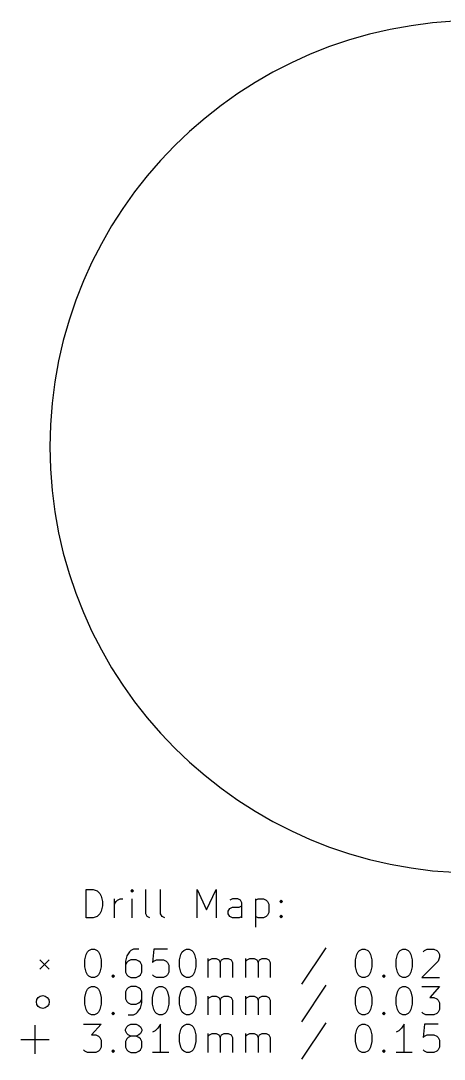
# Model space of a CAD drawing. Extents: x 1.89 to 8.27, y -5.65 to -2.76.
# Drawn here: x 1.888 to 3.061, y -5.635 to -2.756 of the extents above; entities that cross this region are included whole.
import ezdxf

# ---------------------------------------------------------------- set-up
doc = ezdxf.new("R2010")
doc.units = 0
doc.header["$MEASUREMENT"] = 0
doc.layers.add('BLACK', color=7, linetype='CONTINUOUS')

msp = doc.modelspace()

# ---------------------------------------------------------------- linework, layer by layer
at = {"layer": 'BLACK', "linetype": 'CONTINUOUS'}
for p, q in [((2.0692, -5.2427), (2.0692, -5.164)), ((2.0692, -5.164), (2.088, -5.164)), ((2.088, -5.164), (2.0992, -5.1677)), ((2.0992, -5.1677), (2.1067, -5.1752)), ((2.1067, -5.1752), (2.1104, -5.1827)), ((2.1967, -5.164), (2.1929, -5.1677)), ((2.1929, -5.1677), (2.1967, -5.1715)), ((2.2004, -5.1677), (2.1967, -5.164)), ((2.1967, -5.164), (2.1967, -5.1715)), ((2.1967, -5.1715), (2.2004, -5.1677)), ((2.2342, -5.2315), (2.2342, -5.164)), ((2.2754, -5.2315), (2.2754, -5.164)), ((2.3767, -5.2427), (2.3767, -5.164)), ((2.3767, -5.164), (2.4029, -5.2202)), ((2.4029, -5.2202), (2.4292, -5.164)), ((2.4292, -5.164), (2.4292, -5.2427)), ((2.1104, -5.1827), (2.1142, -5.1977)), ((2.1142, -5.209), (2.1104, -5.224)), ((2.1142, -5.1977), (2.1142, -5.209)), ((2.1479, -5.2427), (2.1479, -5.1902)), ((2.1479, -5.2052), (2.1517, -5.1977)), ((2.1517, -5.1977), (2.1554, -5.194)), ((2.1554, -5.194), (2.1629, -5.1902)), ((2.1629, -5.1902), (2.1704, -5.1902)), ((2.1967, -5.2427), (2.1967, -5.1902)), ((2.4742, -5.1902), (2.4667, -5.194)), ((2.4892, -5.1902), (2.4742, -5.1902)), ((2.4967, -5.194), (2.4892, -5.1902)), ((2.4929, -5.2127), (2.5004, -5.209)), ((2.5004, -5.2015), (2.4967, -5.194)), ((2.5004, -5.2427), (2.5004, -5.2015)), ((2.5379, -5.1902), (2.5379, -5.269)), ((2.5379, -5.194), (2.5454, -5.1902)), ((2.5454, -5.1902), (2.5604, -5.1902)), ((2.5604, -5.1902), (2.5679, -5.194)), ((2.5679, -5.194), (2.5716, -5.1977)), ((2.5716, -5.1977), (2.5754, -5.2052)), ((2.5754, -5.2052), (2.5754, -5.2277)), ((2.6054, -5.1977), (2.6091, -5.194)), ((2.6091, -5.2015), (2.6054, -5.1977)), ((2.6091, -5.194), (2.6129, -5.1977)), ((2.6091, -5.194), (2.6091, -5.2015)), ((2.6129, -5.1977), (2.6091, -5.2015)), ((2.0992, -5.239), (2.088, -5.2427)), ((2.1067, -5.2315), (2.0992, -5.239)), ((2.1104, -5.224), (2.1067, -5.2315)), ((2.2379, -5.239), (2.2342, -5.2315)), ((2.2454, -5.2427), (2.2379, -5.239)), ((2.2792, -5.239), (2.2754, -5.2315)), ((2.2867, -5.2427), (2.2792, -5.239)), ((2.4629, -5.224), (2.4667, -5.2165)), ((2.4629, -5.2315), (2.4629, -5.224)), ((2.4667, -5.239), (2.4629, -5.2315)), ((2.4667, -5.2165), (2.4742, -5.2127)), ((2.4742, -5.2427), (2.4667, -5.239)), ((2.4742, -5.2127), (2.4929, -5.2127)), ((2.5004, -5.239), (2.4929, -5.2427)), ((2.5454, -5.2427), (2.5379, -5.239)), ((2.5679, -5.239), (2.5604, -5.2427)), ((2.5716, -5.2352), (2.5679, -5.239)), ((2.5754, -5.2277), (2.5716, -5.2352)), ((2.6054, -5.239), (2.6091, -5.2352)), ((2.6091, -5.2427), (2.6054, -5.239)), ((2.6091, -5.2352), (2.6129, -5.239)), ((2.6091, -5.2352), (2.6091, -5.2427)), ((2.6129, -5.239), (2.6091, -5.2427)), ((2.088, -5.2427), (2.0692, -5.2427)), ((2.4929, -5.2427), (2.4742, -5.2427)), ((2.5604, -5.2427), (2.5454, -5.2427)), ((2.7329, -5.3256), (2.6654, -5.4268)), ((2.0655, -5.3593), (2.0692, -5.3443)), ((2.0692, -5.3443), (2.073, -5.3368)), ((2.073, -5.3368), (2.0767, -5.3331)), ((2.0767, -5.3331), (2.0842, -5.3293)), ((2.0842, -5.3293), (2.0917, -5.3293)), ((2.0917, -5.3293), (2.0992, -5.3331)), ((2.0992, -5.3331), (2.1029, -5.3368)), ((2.1029, -5.3368), (2.1067, -5.3443)), ((2.1067, -5.3443), (2.1104, -5.3593)), ((2.1817, -5.3481), (2.1779, -5.3631)), ((2.1892, -5.3368), (2.1817, -5.3481)), ((2.1929, -5.3331), (2.1892, -5.3368)), ((2.2004, -5.3293), (2.1929, -5.3331)), ((2.2154, -5.3293), (2.2004, -5.3293)), ((2.2567, -5.3293), (2.2529, -5.3668)), ((2.2942, -5.3293), (2.2567, -5.3293)), ((2.3279, -5.3593), (2.3317, -5.3443)), ((2.3317, -5.3443), (2.3354, -5.3368)), ((2.3354, -5.3368), (2.3392, -5.3331)), ((2.3392, -5.3331), (2.3467, -5.3293)), ((2.3467, -5.3293), (2.3542, -5.3293)), ((2.3542, -5.3293), (2.3617, -5.3331)), ((2.3617, -5.3331), (2.3654, -5.3368)), ((2.3654, -5.3368), (2.3692, -5.3443)), ((2.3692, -5.3443), (2.3729, -5.3593)), ((2.8154, -5.3593), (2.8191, -5.3443)), ((2.8191, -5.3443), (2.8229, -5.3368)), ((2.8229, -5.3368), (2.8266, -5.3331)), ((2.8266, -5.3331), (2.8341, -5.3293)), ((2.8341, -5.3293), (2.8416, -5.3293)), ((2.8416, -5.3293), (2.8491, -5.3331)), ((2.8491, -5.3331), (2.8529, -5.3368)), ((2.8529, -5.3368), (2.8566, -5.3443)), ((2.8566, -5.3443), (2.8604, -5.3593)), ((2.9278, -5.3593), (2.9316, -5.3443)), ((2.9316, -5.3443), (2.9353, -5.3368)), ((2.9353, -5.3368), (2.9391, -5.3331)), ((2.9391, -5.3331), (2.9466, -5.3293)), ((2.9466, -5.3293), (2.9541, -5.3293)), ((2.9541, -5.3293), (2.9616, -5.3331)), ((2.9616, -5.3331), (2.9653, -5.3368)), ((2.9653, -5.3368), (2.9691, -5.3443)), ((2.9691, -5.3443), (2.9728, -5.3593)), ((3.0028, -5.3368), (3.0066, -5.3331)), ((3.0066, -5.3331), (3.0141, -5.3293)), ((3.0141, -5.3293), (3.0328, -5.3293)), ((3.0328, -5.3293), (3.0403, -5.3331)), ((3.0403, -5.3331), (3.0441, -5.3368)), ((3.0441, -5.3368), (3.0478, -5.3443)), ((3.0478, -5.3518), (3.0441, -5.3631)), ((3.0478, -5.3443), (3.0478, -5.3518)), ((1.9409, -5.3593), (1.9665, -5.3848)), ((1.9665, -5.3593), (1.9409, -5.3848)), ((2.0655, -5.3781), (2.0655, -5.3593)), ((2.0692, -5.3931), (2.0655, -5.3781)), ((2.1104, -5.3781), (2.1067, -5.3931)), ((2.1104, -5.3593), (2.1104, -5.3781)), ((2.1779, -5.3631), (2.1779, -5.3931)), ((2.1817, -5.3668), (2.1779, -5.3743)), ((2.1854, -5.3631), (2.1817, -5.3668)), ((2.1929, -5.3593), (2.1854, -5.3631)), ((2.2079, -5.3593), (2.1929, -5.3593)), ((2.2154, -5.3631), (2.2079, -5.3593)), ((2.2192, -5.3668), (2.2154, -5.3631)), ((2.2229, -5.3743), (2.2192, -5.3668)), ((2.2229, -5.3931), (2.2229, -5.3743)), ((2.2529, -5.3668), (2.2567, -5.3631)), ((2.2567, -5.3631), (2.2642, -5.3593)), ((2.2642, -5.3593), (2.2829, -5.3593)), ((2.2829, -5.3593), (2.2904, -5.3631)), ((2.2904, -5.3631), (2.2942, -5.3668)), ((2.2942, -5.3668), (2.2979, -5.3743)), ((2.2979, -5.3743), (2.2979, -5.3931)), ((2.3279, -5.3781), (2.3279, -5.3593)), ((2.3317, -5.3931), (2.3279, -5.3781)), ((2.3729, -5.3781), (2.3692, -5.3931)), ((2.3729, -5.3593), (2.3729, -5.3781)), ((2.4067, -5.4081), (2.4067, -5.3556)), ((2.4067, -5.3631), (2.4104, -5.3593)), ((2.4104, -5.3593), (2.4179, -5.3556)), ((2.4179, -5.3556), (2.4292, -5.3556)), ((2.4292, -5.3556), (2.4367, -5.3593)), ((2.4367, -5.3593), (2.4404, -5.3668)), ((2.4404, -5.3668), (2.4442, -5.3593)), ((2.4404, -5.3668), (2.4404, -5.4081)), ((2.4442, -5.3593), (2.4517, -5.3556)), ((2.4517, -5.3556), (2.4629, -5.3556)), ((2.4629, -5.3556), (2.4704, -5.3593)), ((2.4704, -5.3593), (2.4742, -5.3668)), ((2.4742, -5.3668), (2.4742, -5.4081)), ((2.5116, -5.4081), (2.5116, -5.3556)), ((2.5116, -5.3631), (2.5154, -5.3593)), ((2.5154, -5.3593), (2.5229, -5.3556)), ((2.5229, -5.3556), (2.5341, -5.3556)), ((2.5341, -5.3556), (2.5416, -5.3593)), ((2.5416, -5.3593), (2.5454, -5.3668)), ((2.5454, -5.3668), (2.5491, -5.3593)), ((2.5454, -5.3668), (2.5454, -5.4081)), ((2.5491, -5.3593), (2.5566, -5.3556)), ((2.5566, -5.3556), (2.5679, -5.3556)), ((2.5679, -5.3556), (2.5754, -5.3593)), ((2.5754, -5.3593), (2.5791, -5.3668)), ((2.5791, -5.3668), (2.5791, -5.4081)), ((2.8154, -5.3781), (2.8154, -5.3593)), ((2.8191, -5.3931), (2.8154, -5.3781)), ((2.8604, -5.3781), (2.8566, -5.3931)), ((2.8604, -5.3593), (2.8604, -5.3781)), ((2.9278, -5.3781), (2.9278, -5.3593)), ((2.9316, -5.3931), (2.9278, -5.3781)), ((2.9728, -5.3781), (2.9691, -5.3931)), ((2.9728, -5.3593), (2.9728, -5.3781)), ((3.0441, -5.3631), (2.9991, -5.4081)), ((2.073, -5.4006), (2.0692, -5.3931)), ((2.0767, -5.4043), (2.073, -5.4006)), ((2.0842, -5.4081), (2.0767, -5.4043)), ((2.0917, -5.4081), (2.0842, -5.4081)), ((2.0992, -5.4043), (2.0917, -5.4081)), ((2.1029, -5.4006), (2.0992, -5.4043)), ((2.1067, -5.3931), (2.1029, -5.4006)), ((2.1404, -5.4043), (2.1442, -5.4006)), ((2.1442, -5.4081), (2.1404, -5.4043)), ((2.1442, -5.4006), (2.1479, -5.4043)), ((2.1442, -5.4006), (2.1442, -5.4081)), ((2.1479, -5.4043), (2.1442, -5.4081)), ((2.1779, -5.3931), (2.1817, -5.4006)), ((2.1817, -5.4006), (2.1854, -5.4043)), ((2.1854, -5.4043), (2.1929, -5.4081)), ((2.1929, -5.4081), (2.2079, -5.4081)), ((2.2079, -5.4081), (2.2154, -5.4043)), ((2.2154, -5.4043), (2.2192, -5.4006)), ((2.2192, -5.4006), (2.2229, -5.3931)), ((2.2567, -5.4043), (2.2529, -5.4006)), ((2.2642, -5.4081), (2.2567, -5.4043)), ((2.2829, -5.4081), (2.2642, -5.4081)), ((2.2904, -5.4043), (2.2829, -5.4081)), ((2.2942, -5.4006), (2.2904, -5.4043)), ((2.2979, -5.3931), (2.2942, -5.4006)), ((2.3354, -5.4006), (2.3317, -5.3931)), ((2.3392, -5.4043), (2.3354, -5.4006)), ((2.3467, -5.4081), (2.3392, -5.4043)), ((2.3542, -5.4081), (2.3467, -5.4081)), ((2.3617, -5.4043), (2.3542, -5.4081)), ((2.3654, -5.4006), (2.3617, -5.4043)), ((2.3692, -5.3931), (2.3654, -5.4006)), ((2.8229, -5.4006), (2.8191, -5.3931)), ((2.8266, -5.4043), (2.8229, -5.4006)), ((2.8341, -5.4081), (2.8266, -5.4043)), ((2.8416, -5.4081), (2.8341, -5.4081)), ((2.8491, -5.4043), (2.8416, -5.4081)), ((2.8529, -5.4006), (2.8491, -5.4043)), ((2.8566, -5.3931), (2.8529, -5.4006)), ((2.8904, -5.4043), (2.8941, -5.4006)), ((2.8941, -5.4081), (2.8904, -5.4043)), ((2.8941, -5.4006), (2.8978, -5.4043)), ((2.8941, -5.4006), (2.8941, -5.4081)), ((2.8978, -5.4043), (2.8941, -5.4081)), ((2.9353, -5.4006), (2.9316, -5.3931)), ((2.9391, -5.4043), (2.9353, -5.4006)), ((2.9466, -5.4081), (2.9391, -5.4043)), ((2.9541, -5.4081), (2.9466, -5.4081)), ((2.9616, -5.4043), (2.9541, -5.4081)), ((2.9653, -5.4006), (2.9616, -5.4043)), ((2.9691, -5.3931), (2.9653, -5.4006)), ((2.9991, -5.4081), (3.0478, -5.4081)), ((2.0692, -5.4483), (2.073, -5.4408)), ((2.073, -5.4408), (2.0767, -5.437)), ((2.0767, -5.437), (2.0842, -5.4333)), ((2.0842, -5.4333), (2.0917, -5.4333)), ((2.0917, -5.4333), (2.0992, -5.437)), ((2.0992, -5.437), (2.1029, -5.4408)), ((2.1029, -5.4408), (2.1067, -5.4483)), ((2.1817, -5.4408), (2.1779, -5.4483)), ((2.1854, -5.437), (2.1817, -5.4408)), ((2.1929, -5.4333), (2.1854, -5.437)), ((2.2079, -5.4333), (2.1929, -5.4333)), ((2.2154, -5.437), (2.2079, -5.4333)), ((2.2192, -5.4408), (2.2154, -5.437)), ((2.2229, -5.4483), (2.2192, -5.4408)), ((2.2567, -5.4483), (2.2604, -5.4408)), ((2.2604, -5.4408), (2.2642, -5.437)), ((2.2642, -5.437), (2.2717, -5.4333)), ((2.2717, -5.4333), (2.2792, -5.4333)), ((2.2792, -5.4333), (2.2867, -5.437)), ((2.2867, -5.437), (2.2904, -5.4408)), ((2.2904, -5.4408), (2.2942, -5.4483)), ((2.3317, -5.4483), (2.3354, -5.4408)), ((2.3354, -5.4408), (2.3392, -5.437)), ((2.3392, -5.437), (2.3467, -5.4333)), ((2.3467, -5.4333), (2.3542, -5.4333)), ((2.3542, -5.4333), (2.3617, -5.437)), ((2.3617, -5.437), (2.3654, -5.4408)), ((2.3654, -5.4408), (2.3692, -5.4483)), ((2.7329, -5.4295), (2.6654, -5.5307)), ((2.8191, -5.4483), (2.8229, -5.4408)), ((2.8229, -5.4408), (2.8266, -5.437)), ((2.8266, -5.437), (2.8341, -5.4333)), ((2.8341, -5.4333), (2.8416, -5.4333)), ((2.8416, -5.4333), (2.8491, -5.437)), ((2.8491, -5.437), (2.8529, -5.4408)), ((2.8529, -5.4408), (2.8566, -5.4483)), ((2.9316, -5.4483), (2.9353, -5.4408)), ((2.9353, -5.4408), (2.9391, -5.437)), ((2.9391, -5.437), (2.9466, -5.4333)), ((2.9466, -5.4333), (2.9541, -5.4333)), ((2.9541, -5.4333), (2.9616, -5.437)), ((2.9616, -5.437), (2.9653, -5.4408)), ((2.9653, -5.4408), (2.9691, -5.4483)), ((2.9991, -5.4333), (3.0478, -5.4333)), ((3.0478, -5.4333), (3.0216, -5.4633)), ((2.0655, -5.4633), (2.0692, -5.4483)), ((2.0655, -5.482), (2.0655, -5.4633)), ((2.1067, -5.4483), (2.1104, -5.4633)), ((2.1104, -5.4633), (2.1104, -5.482)), ((2.1779, -5.4483), (2.1779, -5.467)), ((2.1779, -5.467), (2.1817, -5.4745)), ((2.2192, -5.4745), (2.2229, -5.467)), ((2.2229, -5.4783), (2.2229, -5.4483)), ((2.2529, -5.4633), (2.2567, -5.4483)), ((2.2529, -5.482), (2.2529, -5.4633)), ((2.2942, -5.4483), (2.2979, -5.4633)), ((2.2979, -5.4633), (2.2979, -5.482)), ((2.3279, -5.4633), (2.3317, -5.4483)), ((2.3279, -5.482), (2.3279, -5.4633)), ((2.3692, -5.4483), (2.3729, -5.4633)), ((2.3729, -5.4633), (2.3729, -5.482)), ((2.4067, -5.512), (2.4067, -5.4595)), ((2.4067, -5.467), (2.4104, -5.4633)), ((2.4104, -5.4633), (2.4179, -5.4595)), ((2.4179, -5.4595), (2.4292, -5.4595)), ((2.4292, -5.4595), (2.4367, -5.4633)), ((2.4367, -5.4633), (2.4404, -5.4708)), ((2.4404, -5.4708), (2.4442, -5.4633)), ((2.4442, -5.4633), (2.4517, -5.4595)), ((2.4517, -5.4595), (2.4629, -5.4595)), ((2.4629, -5.4595), (2.4704, -5.4633)), ((2.4704, -5.4633), (2.4742, -5.4708)), ((2.5116, -5.512), (2.5116, -5.4595)), ((2.5116, -5.467), (2.5154, -5.4633)), ((2.5154, -5.4633), (2.5229, -5.4595)), ((2.5229, -5.4595), (2.5341, -5.4595)), ((2.5341, -5.4595), (2.5416, -5.4633)), ((2.5416, -5.4633), (2.5454, -5.4708)), ((2.5454, -5.4708), (2.5491, -5.4633)), ((2.5491, -5.4633), (2.5566, -5.4595)), ((2.5566, -5.4595), (2.5679, -5.4595)), ((2.5679, -5.4595), (2.5754, -5.4633)), ((2.5754, -5.4633), (2.5791, -5.4708)), ((2.8154, -5.4633), (2.8191, -5.4483)), ((2.8154, -5.482), (2.8154, -5.4633)), ((2.8566, -5.4483), (2.8604, -5.4633)), ((2.8604, -5.4633), (2.8604, -5.482)), ((2.9278, -5.4633), (2.9316, -5.4483)), ((2.9278, -5.482), (2.9278, -5.4633)), ((2.9691, -5.4483), (2.9728, -5.4633)), ((2.9728, -5.4633), (2.9728, -5.482)), ((3.0216, -5.4633), (3.0328, -5.4633)), ((3.0328, -5.4633), (3.0403, -5.467)), ((3.0403, -5.467), (3.0441, -5.4708)), ((2.0692, -5.497), (2.0655, -5.482)), ((2.073, -5.5045), (2.0692, -5.497)), ((2.1067, -5.497), (2.1029, -5.5045)), ((2.1104, -5.482), (2.1067, -5.497)), ((2.1817, -5.4745), (2.1854, -5.4783)), ((2.1854, -5.4783), (2.1929, -5.482)), ((2.1929, -5.482), (2.2079, -5.482)), ((2.2079, -5.482), (2.2154, -5.4783)), ((2.2117, -5.5045), (2.2192, -5.4933)), ((2.2154, -5.4783), (2.2192, -5.4745)), ((2.2192, -5.4933), (2.2229, -5.4783)), ((2.2567, -5.497), (2.2529, -5.482)), ((2.2604, -5.5045), (2.2567, -5.497)), ((2.2942, -5.497), (2.2904, -5.5045)), ((2.2979, -5.482), (2.2942, -5.497)), ((2.3317, -5.497), (2.3279, -5.482)), ((2.3354, -5.5045), (2.3317, -5.497)), ((2.3692, -5.497), (2.3654, -5.5045)), ((2.3729, -5.482), (2.3692, -5.497)), ((2.4404, -5.4708), (2.4404, -5.512)), ((2.4742, -5.4708), (2.4742, -5.512)), ((2.5454, -5.4708), (2.5454, -5.512)), ((2.5791, -5.4708), (2.5791, -5.512)), ((2.8191, -5.497), (2.8154, -5.482)), ((2.8229, -5.5045), (2.8191, -5.497)), ((2.8566, -5.497), (2.8529, -5.5045)), ((2.8604, -5.482), (2.8566, -5.497)), ((2.9316, -5.497), (2.9278, -5.482)), ((2.9353, -5.5045), (2.9316, -5.497)), ((2.9691, -5.497), (2.9653, -5.5045)), ((2.9728, -5.482), (2.9691, -5.497)), ((3.0441, -5.4708), (3.0478, -5.4783)), ((3.0478, -5.497), (3.0441, -5.5045)), ((3.0478, -5.4783), (3.0478, -5.497)), ((2.0767, -5.5083), (2.073, -5.5045)), ((2.0842, -5.512), (2.0767, -5.5083)), ((2.0917, -5.512), (2.0842, -5.512)), ((2.0992, -5.5083), (2.0917, -5.512)), ((2.1029, -5.5045), (2.0992, -5.5083)), ((2.1404, -5.5083), (2.1442, -5.5045)), ((2.1442, -5.512), (2.1404, -5.5083)), ((2.1442, -5.5045), (2.1479, -5.5083)), ((2.1442, -5.5045), (2.1442, -5.512)), ((2.1479, -5.5083), (2.1442, -5.512)), ((2.1854, -5.512), (2.2004, -5.512)), ((2.2004, -5.512), (2.2079, -5.5083)), ((2.2079, -5.5083), (2.2117, -5.5045)), ((2.2642, -5.5083), (2.2604, -5.5045)), ((2.2717, -5.512), (2.2642, -5.5083)), ((2.2792, -5.512), (2.2717, -5.512)), ((2.2867, -5.5083), (2.2792, -5.512)), ((2.2904, -5.5045), (2.2867, -5.5083)), ((2.3392, -5.5083), (2.3354, -5.5045)), ((2.3467, -5.512), (2.3392, -5.5083)), ((2.3542, -5.512), (2.3467, -5.512)), ((2.3617, -5.5083), (2.3542, -5.512)), ((2.3654, -5.5045), (2.3617, -5.5083)), ((2.8266, -5.5083), (2.8229, -5.5045)), ((2.8341, -5.512), (2.8266, -5.5083)), ((2.8416, -5.512), (2.8341, -5.512)), ((2.8491, -5.5083), (2.8416, -5.512)), ((2.8529, -5.5045), (2.8491, -5.5083)), ((2.8904, -5.5083), (2.8941, -5.5045)), ((2.8941, -5.512), (2.8904, -5.5083)), ((2.8941, -5.5045), (2.8978, -5.5083)), ((2.8941, -5.5045), (2.8941, -5.512)), ((2.8978, -5.5083), (2.8941, -5.512)), ((2.9391, -5.5083), (2.9353, -5.5045)), ((2.9466, -5.512), (2.9391, -5.5083)), ((2.9541, -5.512), (2.9466, -5.512)), ((2.9616, -5.5083), (2.9541, -5.512)), ((2.9653, -5.5045), (2.9616, -5.5083)), ((3.0028, -5.5083), (2.9991, -5.5045)), ((3.0103, -5.512), (3.0028, -5.5083)), ((3.0328, -5.512), (3.0103, -5.512)), ((3.0403, -5.5083), (3.0328, -5.512)), ((3.0441, -5.5045), (3.0403, -5.5083)), ((1.9272, -5.5406), (1.9272, -5.6193)), ((2.0617, -5.5372), (2.1104, -5.5372)), ((2.1104, -5.5372), (2.0842, -5.5672)), ((2.1779, -5.5522), (2.1817, -5.5447)), ((2.1779, -5.5559), (2.1779, -5.5522)), ((2.1817, -5.5634), (2.1779, -5.5559)), ((2.1817, -5.5447), (2.1854, -5.5409)), ((2.1854, -5.5409), (2.1929, -5.5372)), ((2.1929, -5.5372), (2.2079, -5.5372)), ((2.2079, -5.5372), (2.2154, -5.5409)), ((2.2154, -5.5409), (2.2192, -5.5447)), ((2.2192, -5.5447), (2.2229, -5.5522)), ((2.2229, -5.5559), (2.2192, -5.5634)), ((2.2229, -5.5522), (2.2229, -5.5559)), ((2.2604, -5.5559), (2.2529, -5.5597)), ((2.2679, -5.5484), (2.2604, -5.5559)), ((2.2754, -5.5372), (2.2679, -5.5484)), ((2.2754, -5.6159), (2.2754, -5.5372)), ((2.3279, -5.5672), (2.3317, -5.5522)), ((2.3317, -5.5522), (2.3354, -5.5447)), ((2.3354, -5.5447), (2.3392, -5.5409)), ((2.3392, -5.5409), (2.3467, -5.5372)), ((2.3467, -5.5372), (2.3542, -5.5372)), ((2.3542, -5.5372), (2.3617, -5.5409)), ((2.3617, -5.5409), (2.3654, -5.5447)), ((2.3654, -5.5447), (2.3692, -5.5522)), ((2.3692, -5.5522), (2.3729, -5.5672)), ((2.7329, -5.5334), (2.6654, -5.6347)), ((2.8154, -5.5672), (2.8191, -5.5522)), ((2.8191, -5.5522), (2.8229, -5.5447)), ((2.8229, -5.5447), (2.8266, -5.5409)), ((2.8266, -5.5409), (2.8341, -5.5372)), ((2.8341, -5.5372), (2.8416, -5.5372)), ((2.8416, -5.5372), (2.8491, -5.5409)), ((2.8491, -5.5409), (2.8529, -5.5447)), ((2.8529, -5.5447), (2.8566, -5.5522)), ((2.8566, -5.5522), (2.8604, -5.5672)), ((2.9353, -5.5559), (2.9278, -5.5597)), ((2.9428, -5.5484), (2.9353, -5.5559)), ((2.9503, -5.5372), (2.9428, -5.5484)), ((2.9503, -5.6159), (2.9503, -5.5372)), ((3.0066, -5.5372), (3.0028, -5.5747)), ((3.0441, -5.5372), (3.0066, -5.5372)), ((1.8878, -5.5799), (1.9665, -5.5799)), ((2.0842, -5.5672), (2.0955, -5.5672)), ((2.0955, -5.5672), (2.1029, -5.5709)), ((2.1029, -5.5709), (2.1067, -5.5747)), ((2.1067, -5.5747), (2.1104, -5.5822)), ((2.1104, -5.5822), (2.1104, -5.6009)), ((2.1817, -5.5784), (2.1779, -5.5859)), ((2.1854, -5.5672), (2.1817, -5.5634)), ((2.1854, -5.5747), (2.1817, -5.5784)), ((2.1929, -5.5709), (2.1854, -5.5672)), ((2.1929, -5.5709), (2.1854, -5.5747)), ((2.2079, -5.5709), (2.1929, -5.5709)), ((2.2154, -5.5672), (2.2079, -5.5709)), ((2.2154, -5.5747), (2.2079, -5.5709)), ((2.2192, -5.5634), (2.2154, -5.5672)), ((2.2192, -5.5784), (2.2154, -5.5747)), ((2.2229, -5.5859), (2.2192, -5.5784)), ((2.3279, -5.5859), (2.3279, -5.5672)), ((2.3729, -5.5672), (2.3729, -5.5859)), ((2.4067, -5.6159), (2.4067, -5.5634)), ((2.4067, -5.5709), (2.4104, -5.5672)), ((2.4104, -5.5672), (2.4179, -5.5634)), ((2.4179, -5.5634), (2.4292, -5.5634)), ((2.4292, -5.5634), (2.4367, -5.5672)), ((2.4367, -5.5672), (2.4404, -5.5747)), ((2.4404, -5.5747), (2.4442, -5.5672)), ((2.4404, -5.5747), (2.4404, -5.6159)), ((2.4442, -5.5672), (2.4517, -5.5634)), ((2.4517, -5.5634), (2.4629, -5.5634)), ((2.4629, -5.5634), (2.4704, -5.5672)), ((2.4704, -5.5672), (2.4742, -5.5747)), ((2.4742, -5.5747), (2.4742, -5.6159)), ((2.5116, -5.6159), (2.5116, -5.5634)), ((2.5116, -5.5709), (2.5154, -5.5672)), ((2.5154, -5.5672), (2.5229, -5.5634)), ((2.5229, -5.5634), (2.5341, -5.5634)), ((2.5341, -5.5634), (2.5416, -5.5672)), ((2.5416, -5.5672), (2.5454, -5.5747)), ((2.5454, -5.5747), (2.5491, -5.5672)), ((2.5454, -5.5747), (2.5454, -5.6159)), ((2.5491, -5.5672), (2.5566, -5.5634)), ((2.5566, -5.5634), (2.5679, -5.5634)), ((2.5679, -5.5634), (2.5754, -5.5672)), ((2.5754, -5.5672), (2.5791, -5.5747)), ((2.5791, -5.5747), (2.5791, -5.6159)), ((2.8154, -5.5859), (2.8154, -5.5672)), ((2.8604, -5.5672), (2.8604, -5.5859)), ((3.0028, -5.5747), (3.0066, -5.5709)), ((3.0066, -5.5709), (3.0141, -5.5672)), ((3.0141, -5.5672), (3.0328, -5.5672)), ((3.0328, -5.5672), (3.0403, -5.5709)), ((3.0403, -5.5709), (3.0441, -5.5747)), ((3.0441, -5.5747), (3.0478, -5.5822)), ((3.0478, -5.5822), (3.0478, -5.6009)), ((2.0655, -5.6122), (2.0617, -5.6084)), ((2.073, -5.6159), (2.0655, -5.6122)), ((2.1029, -5.6122), (2.0955, -5.6159)), ((2.1067, -5.6084), (2.1029, -5.6122)), ((2.1104, -5.6009), (2.1067, -5.6084)), ((2.1404, -5.6122), (2.1442, -5.6084)), ((2.1442, -5.6159), (2.1404, -5.6122)), ((2.1442, -5.6084), (2.1479, -5.6122)), ((2.1442, -5.6084), (2.1442, -5.6159)), ((2.1479, -5.6122), (2.1442, -5.6159)), ((2.1779, -5.5859), (2.1779, -5.6009)), ((2.1779, -5.6009), (2.1817, -5.6084)), ((2.1817, -5.6084), (2.1854, -5.6122)), ((2.1854, -5.6122), (2.1929, -5.6159)), ((2.2079, -5.6159), (2.2154, -5.6122)), ((2.2154, -5.6122), (2.2192, -5.6084)), ((2.2192, -5.6084), (2.2229, -5.6009)), ((2.2229, -5.6009), (2.2229, -5.5859)), ((2.3317, -5.6009), (2.3279, -5.5859)), ((2.3354, -5.6084), (2.3317, -5.6009)), ((2.3392, -5.6122), (2.3354, -5.6084)), ((2.3467, -5.6159), (2.3392, -5.6122)), ((2.3617, -5.6122), (2.3542, -5.6159)), ((2.3654, -5.6084), (2.3617, -5.6122)), ((2.3692, -5.6009), (2.3654, -5.6084)), ((2.3729, -5.5859), (2.3692, -5.6009)), ((2.8191, -5.6009), (2.8154, -5.5859)), ((2.8229, -5.6084), (2.8191, -5.6009)), ((2.8266, -5.6122), (2.8229, -5.6084)), ((2.8341, -5.6159), (2.8266, -5.6122)), ((2.8491, -5.6122), (2.8416, -5.6159)), ((2.8529, -5.6084), (2.8491, -5.6122)), ((2.8566, -5.6009), (2.8529, -5.6084)), ((2.8604, -5.5859), (2.8566, -5.6009)), ((2.8904, -5.6122), (2.8941, -5.6084)), ((2.8941, -5.6159), (2.8904, -5.6122)), ((2.8941, -5.6084), (2.8978, -5.6122)), ((2.8941, -5.6084), (2.8941, -5.6159)), ((2.8978, -5.6122), (2.8941, -5.6159)), ((3.0066, -5.6122), (3.0028, -5.6084)), ((3.0141, -5.6159), (3.0066, -5.6122)), ((3.0403, -5.6122), (3.0328, -5.6159)), ((3.0441, -5.6084), (3.0403, -5.6122)), ((3.0478, -5.6009), (3.0441, -5.6084)), ((2.0955, -5.6159), (2.073, -5.6159)), ((2.1929, -5.6159), (2.2079, -5.6159)), ((2.2979, -5.6159), (2.2529, -5.6159)), ((2.3542, -5.6159), (2.3467, -5.6159)), ((2.8416, -5.6159), (2.8341, -5.6159)), ((2.9728, -5.6159), (2.9278, -5.6159)), ((3.0328, -5.6159), (3.0141, -5.6159))]:
    msp.add_line(p, q, dxfattribs=at)
at = {"layer": 'BLACK'}
msp.add_circle((1.9488, -5.476), 0.0177, dxfattribs=at)
msp.add_arc((3.1496, -3.937), 1.1811, -270, -90, dxfattribs=at)

doc.saveas('drawing.dxf')
